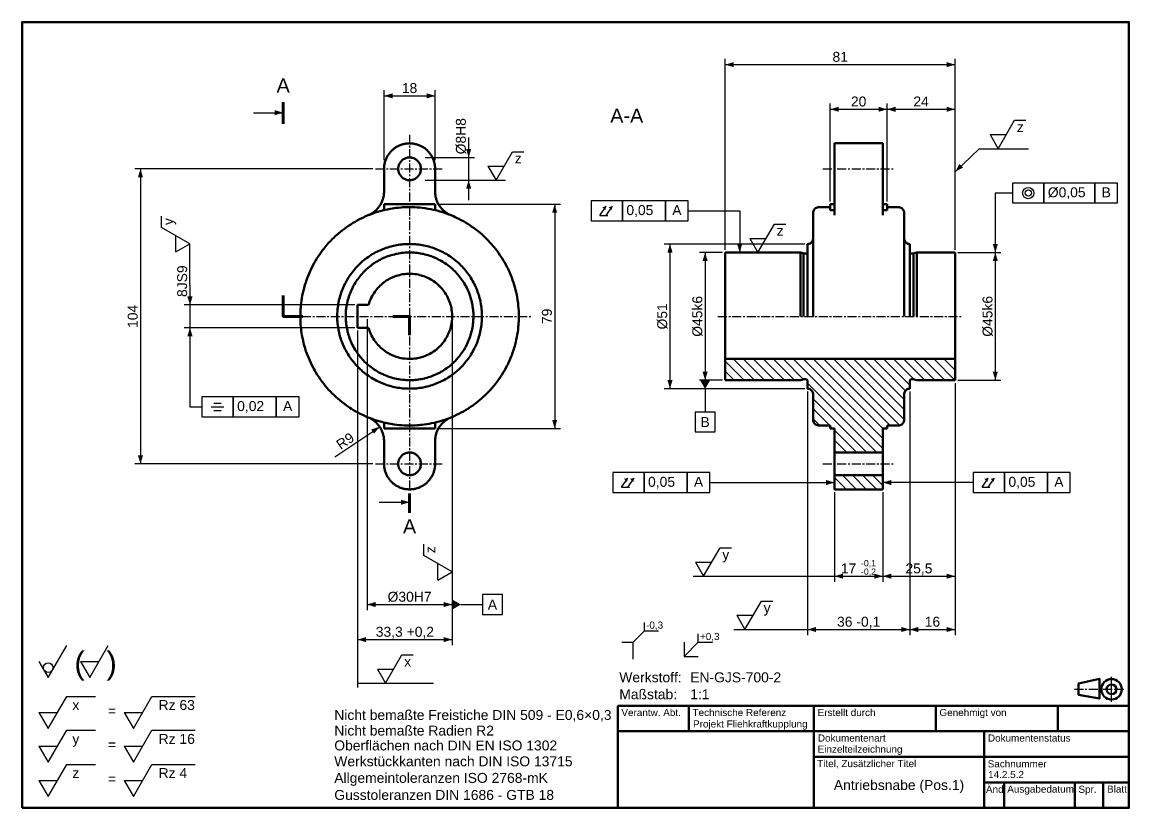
# Model space of a CAD drawing. Header units: millimetres. Extents: x 20 to 410, y 10 to 287.
import ezdxf
from ezdxf.enums import TextEntityAlignment as Align

# ---------------------------------------------------------------- set-up
doc = ezdxf.new("R2010")
doc.units = ezdxf.units.MM
doc.linetypes.add('CENTER', pattern=[5.08, 3.175, -0.635, 0.635, -0.635])
for name, color, linetype, lineweight in [('DUENN', 7, 'CONTINUOUS', 25), ('KANTEN', 7, 'CONTINUOUS', 50), ('MITTELLINIEN', 7, 'CENTER', 25), ('TEXT', 7, 'CONTINUOUS', 25)]:
    doc.layers.add(name, color=color, linetype=linetype, lineweight=lineweight)
doc.styles.get("Standard").update_dxf_attribs({"font": 'arial.ttf'})

msp = doc.modelspace()

# ---------------------------------------------------------------- linework, layer by layer
at = {"layer": 'DUENN', "lineweight": 25}
for p, q in [((267.78, 206.78), (267.78, 274.01)), ((348.78, 206.78), (348.78, 274.01)), ((267.78, 272.01), (348.78, 272.01)), ((147.53, 238.28), (147.53, 263.01)), ((165.53, 238.28), (165.53, 263.01)), ((147.53, 261.01), (165.53, 261.01)), ((304.78, 223.78), (304.78, 258.27)), ((324.78, 223.78), (324.78, 258.27)), ((324.78, 223.78), (324.78, 258.27)), ((348.78, 206.78), (348.78, 258.27)), ((101.49, 255.08), (111.99, 255.08)), ((304.78, 256.27), (324.78, 256.27)), ((324.78, 256.27), (348.78, 256.27)), ((369.73, 252.38), (373.73, 252.38)), ((177.35, 246.28), (177.35, 224.28)), ((361.07, 247.38), (366.85, 247.38)), ((162.03, 239.28), (179.35, 239.28)), ((192.78, 241.28), (196.78, 241.28)), ((143.53, 235.28), (59.7, 235.28)), ((61.7, 235.28), (61.7, 131.28)), ((184.12, 236.28), (189.89, 236.28)), ((162.03, 231.28), (179.35, 231.28)), ((179.35, 231.28), (190.39, 231.28)), ((167.03, 222.78), (209.66, 222.78)), ((207.66, 222.78), (207.66, 143.78)), ((69.14, 214.65), (69.14, 218.65)), ((223.63, 218.88), (225.83, 222.08)), ((223.63, 218.88), (226.43, 218.88)), ((225.83, 218.88), (228.03, 222.08)), ((285.07, 215.78), (289.07, 215.78)), ((74.14, 205.99), (74.14, 211.77)), ((276.41, 210.78), (282.18, 210.78)), ((79.14, 194.28), (79.14, 208.88)), ((295.78, 208.78), (246.3, 208.78)), ((248.3, 208.78), (248.3, 157.78)), ((266.78, 205.78), (258.67, 205.78)), ((260.67, 205.78), (260.67, 160.78)), ((349.78, 205.78), (364.94, 205.78)), ((362.94, 205.78), (362.94, 160.78)), ((79.14, 194.28), (79.14, 172.28)), ((137.23, 187.28), (77.14, 187.28)), ((141.53, 182.28), (141.53, 79.68)), ((171.53, 182.28), (171.53, 79.68)), ((171.53, 182.28), (171.53, 67.32)), ((137.23, 179.28), (77.14, 179.28)), ((138.23, 178.28), (138.23, 67.32)), ((278.02, 160.78), (270.52, 168.28)), ((281.55, 160.78), (274.05, 168.28)), ((285.09, 160.78), (277.59, 168.28)), ((288.62, 160.78), (281.12, 168.28)), ((292.16, 160.78), (284.66, 168.28)), ((295.4, 161.07), (288.19, 168.28)), ((323.28, 136.73), (291.73, 168.28)), ((323.28, 140.27), (295.27, 168.28)), ((323.31, 143.77), (298.8, 168.28)), ((325.84, 144.78), (302.34, 168.28)), ((329.3, 144.85), (305.87, 168.28)), ((330.78, 146.91), (309.41, 168.28)), ((330.78, 150.44), (312.94, 168.28)), ((330.78, 153.98), (316.48, 168.28)), ((331.24, 157.05), (320.01, 168.28)), ((332.78, 159.05), (323.55, 168.28)), ((334.33, 161.03), (327.08, 168.28)), ((338.12, 160.78), (330.62, 168.28)), ((341.66, 160.78), (334.16, 168.28)), ((345.19, 160.78), (337.69, 168.28)), ((348.72, 160.78), (341.23, 168.28)), ((348.78, 164.26), (344.76, 168.28)), ((348.78, 167.8), (348.3, 168.28)), ((274.48, 160.78), (267.78, 167.48)), ((270.95, 160.78), (267.78, 163.95)), ((266.78, 160.78), (258.67, 160.78)), ((349.78, 160.78), (364.94, 160.78)), ((295.78, 157.78), (246.3, 157.78)), ((260.67, 157.68), (260.67, 149.53)), ((321.19, 135.28), (296.78, 159.69)), ((296.78, 156.78), (296.78, 70.88)), ((332.78, 156.78), (332.78, 70.88)), ((332.78, 156.78), (332.78, 70.88)), ((348.78, 159.78), (348.78, 89.67)), ((348.78, 159.78), (348.78, 70.88)), ((87.57, 152.69), (90.17, 152.69)), ((317.66, 135.28), (298.78, 154.16)), ((86.67, 151.39), (91.07, 151.39)), ((87.57, 150.09), (90.17, 150.09)), ((304.62, 144.78), (298.78, 150.62)), ((130.23, 133.74), (146, 144.34)), ((301.09, 144.78), (298.78, 147.09)), ((305.62, 143.78), (304.78, 144.62)), ((167.03, 143.78), (209.66, 143.78)), ((314.12, 135.28), (306.28, 143.12)), ((310.59, 135.28), (306.28, 139.59)), ((307.05, 135.28), (306.28, 136.05)), ((143.53, 131.28), (59.7, 131.28)), ((231.26, 123.09), (233.46, 126.29)), ((233.46, 123.09), (235.66, 126.29)), ((310.52, 122.28), (306.28, 126.52)), ((314.06, 122.28), (309.06, 127.28)), ((317.59, 122.28), (312.59, 127.28)), ((321.13, 122.28), (316.13, 127.28)), ((323.28, 123.66), (319.66, 127.28)), ((323.28, 127.2), (323.2, 127.28)), ((358.25, 123.09), (360.45, 126.29)), ((360.45, 123.09), (362.65, 126.29)), ((231.26, 123.09), (234.06, 123.09)), ((262.36, 124.69), (306.28, 124.69)), ((306.98, 122.28), (306.28, 122.98)), ((306.28, 121.28), (306.28, 89.67)), ((355.15, 124.69), (323.28, 124.69)), ((323.28, 121.28), (323.28, 89.67)), ((323.28, 121.28), (323.28, 89.67)), ((358.25, 123.09), (361.05, 123.09)), ((145.86, 117.75), (156.53, 117.75)), ((161.53, 98.97), (161.53, 102.97)), ((265.93, 101.67), (269.93, 101.67)), ((166.53, 90.31), (166.53, 96.08)), ((257.27, 96.67), (263.04, 96.67)), ((256.43, 91.67), (306.28, 91.67)), ((306.28, 91.67), (323.28, 91.67)), ((323.28, 91.67), (348.78, 91.67)), ((280.49, 82.88), (284.49, 82.88)), ((141.53, 81.68), (171.53, 81.68)), ((174.63, 81.68), (182.23, 81.68)), ((239.27, 72.38), (239.27, 75.38)), ((271.83, 77.88), (277.61, 77.88)), ((235.27, 68.38), (239.27, 72.38)), ((239.27, 72.38), (244.27, 72.38)), ((258.27, 68.38), (258.27, 71.38)), ((270.83, 72.88), (296.78, 72.88)), ((296.78, 72.88), (332.78, 72.88)), ((332.78, 72.88), (348.78, 72.88)), ((138.23, 69.32), (171.53, 69.32)), ((138.23, 67.32), (138.23, 52.41)), ((231.27, 68.38), (235.27, 68.38)), ((235.27, 62.38), (235.27, 68.38)), ((253.27, 68.38), (253.27, 63.38)), ((253.27, 63.38), (258.27, 68.38)), ((258.27, 68.38), (263.27, 68.38)), ((153.83, 63.91), (157.83, 63.91)), ((253.27, 63.38), (258.27, 63.38)), ((40.54, 61.6), (47.06, 61.6)), ((145.17, 58.91), (150.95, 58.91)), ((403.9, 47.4), (403.9, 56.2)), ((138.23, 53.91), (164.99, 53.91)), ((35.72, 49.3), (45.9, 49.3)), ((65.72, 49.3), (81, 49.3)), ((25.94, 43.65), (32.46, 43.65)), ((55.94, 43.65), (62.46, 43.65)), ((35.72, 37.36), (45.9, 37.36)), ((65.72, 37.36), (81, 37.36)), ((25.94, 31.71), (32.46, 31.71)), ((55.94, 31.71), (62.46, 31.71)), ((35.72, 25.34), (45.9, 25.34)), ((65.72, 25.34), (81, 25.34)), ((25.94, 19.69), (32.46, 19.69)), ((55.94, 19.69), (62.46, 19.69))]:
    msp.add_line(p, q, dxfattribs=at)
for points in [[(361.07, 247.38), (363.96, 242.38), (369.73, 252.38)], [(348.78, 234.25), (357.19, 242.38), (374.63, 242.38)], [(184.12, 236.28), (187.01, 231.28), (192.78, 241.28)], [(369.04, 226.75), (362.94, 226.75), (362.94, 205.78)], [(254.73, 220.48), (272.86, 220.48), (272.86, 205.78)], [(74.14, 205.99), (79.14, 208.88), (69.14, 214.65)], [(276.41, 210.78), (279.29, 205.78), (285.07, 215.78)], [(79.14, 172.28), (79.14, 151.39), (83.37, 151.39)], [(257.27, 96.67), (260.16, 91.67), (265.93, 101.67)], [(166.53, 90.31), (171.53, 93.2), (161.53, 98.97)], [(271.83, 77.88), (274.72, 72.88), (280.49, 82.88)], [(25.94, 61.6), (29.2, 55.95), (35.72, 67.25)], [(40.54, 61.6), (43.8, 55.95), (50.32, 67.25)], [(145.17, 58.91), (148.06, 53.91), (153.83, 63.91)], [(25.94, 43.65), (29.2, 38), (35.72, 49.3)], [(55.94, 43.65), (59.2, 38), (65.72, 49.3)], [(25.94, 31.71), (29.2, 26.06), (35.72, 37.36)], [(55.94, 31.71), (59.2, 26.06), (65.72, 37.36)], [(25.94, 19.69), (29.2, 14.04), (35.72, 25.34)], [(55.94, 19.69), (59.2, 14.04), (65.72, 25.34)]]:
    msp.add_lwpolyline(points, dxfattribs=at)
for points in [[(369.04, 223.25), (380.04, 223.25), (380.04, 230.25), (369.04, 230.25)], [(380.04, 223.25), (398.04, 223.25), (398.04, 230.25), (380.04, 230.25)], [(398.04, 223.25), (406.04, 223.25), (406.04, 230.25), (398.04, 230.25)], [(220.53, 216.98), (231.53, 216.98), (231.53, 223.98), (220.53, 223.98)], [(231.53, 216.98), (246.73, 216.98), (246.73, 223.98), (231.53, 223.98)], [(246.73, 216.98), (254.73, 216.98), (254.73, 223.98), (246.73, 223.98)], [(83.37, 147.89), (94.37, 147.89), (94.37, 154.89), (83.37, 154.89)], [(94.37, 147.89), (109.57, 147.89), (109.57, 154.89), (94.37, 154.89)], [(109.57, 147.89), (117.57, 147.89), (117.57, 154.89), (109.57, 154.89)], [(257.17, 142.53), (264.17, 142.53), (264.17, 149.53), (257.17, 149.53)], [(228.16, 121.19), (239.16, 121.19), (239.16, 128.19), (228.16, 128.19)], [(239.16, 121.19), (254.36, 121.19), (254.36, 128.19), (239.16, 128.19)], [(254.36, 121.19), (262.36, 121.19), (262.36, 128.19), (254.36, 128.19)], [(355.15, 121.19), (366.15, 121.19), (366.15, 128.19), (355.15, 128.19)], [(366.15, 121.19), (381.35, 121.19), (381.35, 128.19), (366.15, 128.19)], [(381.35, 121.19), (389.35, 121.19), (389.35, 128.19), (381.35, 128.19)], [(182.23, 78.18), (189.23, 78.18), (189.23, 85.18), (182.23, 85.18)]]:
    msp.add_lwpolyline(points, close=True, dxfattribs=at)
for centre, radius in [((374.54, 226.75), 2), ((374.54, 226.75), 1.1), ((29.2, 59.45), 1.69)]:
    msp.add_circle(centre, radius, dxfattribs=at)
at = {"layer": 'DUENN', "lineweight": 50}
for radius in [3.6, 1.75]:
    msp.add_circle((403.9, 51.8), radius, dxfattribs=at)
at = {"layer": 'DUENN'}
for points in [[(267.78, 272.01), (270.78, 271.11), (270.78, 272.91)], [(348.78, 272.01), (345.78, 272.91), (345.78, 271.11)], [(147.53, 261.01), (150.53, 260.11), (150.53, 261.91)], [(165.53, 261.01), (162.53, 261.91), (162.53, 260.11)], [(111.99, 255.08), (108.99, 255.98), (108.99, 254.18)], [(304.78, 256.27), (307.78, 255.37), (307.78, 257.17)], [(324.78, 256.27), (321.78, 257.17), (321.78, 255.37)], [(324.78, 256.27), (327.78, 255.37), (327.78, 257.17)], [(348.78, 256.27), (345.78, 257.17), (345.78, 255.37)], [(177.35, 239.28), (178.25, 242.28), (176.45, 242.28)], [(61.7, 235.28), (60.8, 232.28), (62.6, 232.28)], [(348.78, 234.25), (351.56, 235.69), (350.31, 236.98)], [(177.35, 231.28), (176.45, 228.28), (178.25, 228.28)], [(207.66, 222.78), (206.76, 219.78), (208.56, 219.78)], [(225.83, 222.08), (224.43, 221.78), (225.53, 220.68)], [(228.03, 222.08), (226.63, 221.78), (227.73, 220.68)], [(248.3, 208.78), (247.4, 205.78), (249.2, 205.78)], [(272.86, 205.78), (273.76, 208.78), (271.96, 208.78)], [(362.94, 205.78), (363.84, 208.78), (362.04, 208.78)], [(260.67, 205.78), (259.77, 202.78), (261.57, 202.78)], [(362.94, 205.78), (362.04, 202.78), (363.84, 202.78)], [(79.14, 187.28), (80.04, 190.28), (78.24, 190.28)], [(79.14, 179.28), (78.24, 176.28), (80.04, 176.28)], [(248.3, 157.78), (249.2, 160.78), (247.4, 160.78)], [(262.47, 160.78), (258.87, 160.78), (260.67, 157.68)], [(260.67, 160.78), (261.57, 163.78), (259.77, 163.78)], [(362.94, 160.78), (363.84, 163.78), (362.04, 163.78)], [(146, 144.34), (143.01, 143.41), (144.01, 141.92)], [(207.66, 143.78), (208.56, 146.78), (206.76, 146.78)], [(61.7, 131.28), (62.6, 134.28), (60.8, 134.28)], [(233.46, 126.29), (232.06, 125.99), (233.16, 124.89)], [(235.66, 126.29), (234.26, 125.99), (235.36, 124.89)], [(306.28, 124.69), (303.28, 125.59), (303.28, 123.79)], [(323.28, 124.69), (326.28, 123.79), (326.28, 125.59)], [(360.45, 126.29), (359.05, 125.99), (360.15, 124.89)], [(362.65, 126.29), (361.25, 125.99), (362.35, 124.89)], [(156.53, 117.75), (153.53, 118.65), (153.53, 116.85)], [(306.28, 91.67), (309.28, 90.77), (309.28, 92.57)], [(323.28, 91.67), (320.28, 92.57), (320.28, 90.77)], [(323.28, 91.67), (326.28, 90.77), (326.28, 92.57)], [(348.78, 91.67), (345.78, 92.57), (345.78, 90.77)], [(141.53, 81.68), (144.53, 80.78), (144.53, 82.58)], [(171.53, 81.68), (168.53, 82.58), (168.53, 80.78)], [(171.53, 83.48), (171.53, 79.88), (174.63, 81.68)], [(138.23, 69.32), (141.23, 68.42), (141.23, 70.22)], [(171.53, 69.32), (168.53, 70.22), (168.53, 68.42)], [(296.78, 72.88), (299.78, 71.98), (299.78, 73.78)], [(332.78, 72.88), (329.78, 73.78), (329.78, 71.98)], [(332.78, 72.88), (335.78, 71.98), (335.78, 73.78)], [(348.78, 72.88), (345.78, 73.78), (345.78, 71.98)]]:
    msp.add_solid(points, dxfattribs=at)
at = {"layer": 'KANTEN', "lineweight": 100}
for p, q in [((111.99, 258.81), (111.99, 251.19)), ((156.53, 120.8), (156.53, 114.03))]:
    msp.add_line(p, q, dxfattribs=at)
at = {"layer": 'KANTEN', "lineweight": 50}
for p, q in [((306.28, 235.28), (306.28, 244.28)), ((323.28, 244.28), (323.28, 235.28)), ((306.28, 218.91), (306.28, 227.24)), ((323.28, 218.91), (323.28, 227.24)), ((298.78, 183.28), (298.78, 219.78)), ((330.78, 183.28), (330.78, 219.78)), ((296.78, 208.78), (296.78, 206.08)), ((296.78, 183.28), (296.78, 208.78)), ((332.78, 183.28), (332.78, 208.78)), ((267.78, 183.28), (267.78, 205.78)), ((294.28, 183.28), (294.28, 205.78)), ((295.4, 183.28), (295.4, 205.48)), ((296.78, 183.28), (296.78, 206.08)), ((334.16, 183.28), (334.16, 205.48)), ((335.28, 183.28), (335.28, 205.78)), ((348.78, 183.28), (348.78, 205.78)), ((267.78, 183.28), (267.78, 168.28)), ((348.78, 183.28), (348.78, 168.28)), ((296.78, 160.48), (296.78, 157.78)), ((298.78, 155.78), (298.78, 146.78)), ((306.28, 135.28), (306.28, 131.28)), ((323.28, 135.28), (323.28, 131.28)), ((306.28, 131.28), (306.28, 127.28)), ((323.28, 131.28), (323.28, 127.28)), ((229.97, 45.95), (410, 45.95)), ((229.97, 10), (229.97, 45.95)), ((254.99, 37), (254.99, 45.95)), ((299, 10), (299, 45.95)), ((342, 37), (342, 45.95)), ((385, 37), (385, 45.95)), ((229.97, 37), (410, 37)), ((359, 10), (359, 37)), ((299, 27.96), (410, 27.96)), ((359, 19), (410, 19)), ((366, 10), (366, 19)), ((391, 10), (391, 19)), ((401, 10), (401, 19))]:
    msp.add_line(p, q, dxfattribs=at)
for points in [[(20, 10), (410, 10), (410, 287), (20, 287)], [(160.53, 235.28), (160.52, 234.98), (160.48, 234.68), (160.43, 234.38), (160.35, 234.09), (160.25, 233.8), (160.12, 233.53), (159.98, 233.26), (159.82, 233), (159.64, 232.76), (159.44, 232.53), (159.22, 232.32), (158.99, 232.13), (158.74, 231.95), (158.49, 231.79), (158.22, 231.65), (157.94, 231.54), (157.65, 231.44), (157.36, 231.37), (157.06, 231.32), (156.76, 231.29), (156.45, 231.28), (156.15, 231.3), (155.85, 231.34), (155.56, 231.4), (155.27, 231.49), (154.98, 231.59), (154.71, 231.72), (154.44, 231.87), (154.19, 232.04), (153.95, 232.22), (153.73, 232.42), (153.52, 232.64), (153.33, 232.88), (153.16, 233.13), (153, 233.39), (152.87, 233.66), (152.76, 233.94), (152.67, 234.23), (152.6, 234.53), (152.56, 234.83), (152.53, 235.13), (152.53, 235.43), (152.56, 235.73), (152.6, 236.03), (152.67, 236.33), (152.76, 236.62), (152.87, 236.9), (153, 237.17), (153.16, 237.43), (153.33, 237.68), (153.52, 237.92), (153.73, 238.14), (153.95, 238.34), (154.19, 238.52), (154.44, 238.69), (154.71, 238.84), (154.98, 238.97), (155.27, 239.07), (155.56, 239.16), (155.85, 239.22), (156.15, 239.26), (156.45, 239.28), (156.76, 239.27), (157.06, 239.24), (157.36, 239.19), (157.65, 239.12), (157.94, 239.02), (158.22, 238.91), (158.49, 238.77), (158.74, 238.61), (158.99, 238.43), (159.22, 238.24), (159.44, 238.03), (159.64, 237.8), (159.82, 237.56), (159.98, 237.3), (160.12, 237.03), (160.25, 236.76), (160.35, 236.47), (160.43, 236.18), (160.48, 235.88), (160.52, 235.58)], [(156.53, 221.78), (157.43, 221.77), (158.33, 221.74), (159.23, 221.69), (160.13, 221.61), (161.02, 221.52), (161.91, 221.4), (162.51, 221.31), (163.1, 221.22), (163.99, 221.05), (164.87, 220.87), (165.74, 220.66), (166.62, 220.44), (167.19, 220.27), (167.77, 220.1), (168.63, 219.83), (169.48, 219.54), (170.32, 219.22), (171.16, 218.89), (171.99, 218.54), (172.54, 218.3), (173.08, 218.04), (173.89, 217.64), (174.69, 217.23), (175.48, 216.8), (176.25, 216.34), (177.02, 215.87), (177.78, 215.39), (178.52, 214.88), (179.26, 214.36), (179.98, 213.82), (180.68, 213.26), (181.38, 212.69), (182.06, 212.1), (182.73, 211.49), (183.16, 211.08), (183.59, 210.66), (184.23, 210.02), (184.84, 209.37), (185.45, 208.7), (186.03, 208.01), (186.42, 207.55), (186.79, 207.08), (187.34, 206.37), (187.87, 205.64), (188.38, 204.9), (188.72, 204.4), (189.04, 203.9), (189.52, 203.13), (189.97, 202.36), (190.41, 201.57), (190.83, 200.77), (191.23, 199.97), (191.61, 199.15), (191.85, 198.6), (192.08, 198.05), (192.31, 197.49), (192.53, 196.93), (192.84, 196.09), (193.13, 195.23), (193.4, 194.38), (193.65, 193.51), (193.88, 192.64), (194.08, 191.76), (194.27, 190.88), (194.44, 190), (194.59, 189.11), (194.67, 188.52), (194.75, 187.92), (194.85, 187.03), (194.92, 186.13), (194.98, 185.23), (195.02, 184.33), (195.03, 183.43), (195.02, 182.53), (194.99, 181.63), (194.95, 180.73), (194.9, 180.13), (194.85, 179.53), (194.75, 178.64), (194.63, 177.75), (194.49, 176.86), (194.33, 175.97), (194.15, 175.09), (193.95, 174.21), (193.72, 173.34), (193.57, 172.76), (193.4, 172.18), (193.13, 171.33), (192.84, 170.47), (192.53, 169.63), (192.31, 169.07), (192.08, 168.51), (191.73, 167.68), (191.36, 166.87), (191.1, 166.32), (190.83, 165.79), (190.41, 164.99), (189.97, 164.2), (189.52, 163.43), (189.04, 162.66), (188.55, 161.91), (188.04, 161.16), (187.52, 160.43), (187.16, 159.95), (186.79, 159.48), (186.23, 158.78), (185.64, 158.09), (185.05, 157.41), (184.43, 156.75), (183.81, 156.11), (183.16, 155.48), (182.51, 154.86), (181.83, 154.26), (181.15, 153.68), (180.45, 153.11), (179.74, 152.56), (179.26, 152.2), (178.77, 151.85), (178.03, 151.34), (177.53, 151.01), (177.02, 150.69), (176.25, 150.22), (175.48, 149.76), (174.69, 149.33), (173.89, 148.92), (173.08, 148.52), (172.26, 148.14), (171.44, 147.78), (170.6, 147.44), (169.76, 147.12), (168.91, 146.83), (168.34, 146.64), (167.77, 146.46), (166.9, 146.2), (166.03, 145.97), (165.16, 145.76), (164.28, 145.57), (163.4, 145.4), (162.51, 145.25), (161.62, 145.12), (161.02, 145.04), (160.42, 144.98), (159.83, 144.92), (159.23, 144.87), (158.33, 144.82), (157.43, 144.79), (156.53, 144.78), (155.63, 144.79), (154.73, 144.82), (153.83, 144.87), (152.93, 144.95), (152.04, 145.04), (151.15, 145.16), (150.55, 145.25), (149.96, 145.34), (149.07, 145.51), (148.19, 145.69), (147.32, 145.9), (146.73, 146.05), (146.16, 146.2), (145.29, 146.46), (144.43, 146.73), (143.58, 147.02), (142.74, 147.34), (141.9, 147.67), (141.07, 148.02), (140.25, 148.39), (139.71, 148.65), (139.17, 148.92), (138.37, 149.33), (137.58, 149.76), (136.81, 150.22), (136.04, 150.69), (135.53, 151.01), (135.03, 151.34), (134.29, 151.85), (133.56, 152.38), (133.08, 152.74), (132.61, 153.11), (131.91, 153.68), (131.23, 154.26), (130.55, 154.86), (129.9, 155.48), (129.25, 156.11), (128.63, 156.75), (128.01, 157.41), (127.42, 158.09), (126.83, 158.78), (126.27, 159.48), (125.72, 160.19), (125.37, 160.67), (125.02, 161.16), (124.51, 161.91), (124.02, 162.66), (123.54, 163.43), (123.09, 164.2), (122.8, 164.73), (122.51, 165.26), (122.1, 166.06), (121.7, 166.87), (121.33, 167.68), (120.98, 168.51), (120.64, 169.35), (120.32, 170.19), (120.03, 171.04), (119.75, 171.9), (119.58, 172.47), (119.41, 173.05), (119.18, 173.92), (118.98, 174.8), (118.79, 175.68), (118.62, 176.56), (118.47, 177.45), (118.35, 178.34), (118.28, 178.94), (118.21, 179.53), (118.14, 180.43), (118.08, 181.33), (118.04, 182.23), (118.03, 183.13), (118.04, 184.03), (118.07, 184.93), (118.11, 185.83), (118.16, 186.43), (118.21, 187.03), (118.31, 187.92), (118.43, 188.81), (118.57, 189.7), (118.73, 190.59), (118.91, 191.47), (119.11, 192.35), (119.34, 193.22), (119.49, 193.8), (119.66, 194.38), (119.93, 195.23), (120.22, 196.09), (120.53, 196.93), (120.86, 197.77), (121.21, 198.6), (121.45, 199.15), (121.7, 199.69), (122.1, 200.5), (122.51, 201.3), (122.94, 202.1), (123.39, 202.88), (123.86, 203.65), (124.34, 204.4), (124.85, 205.15), (125.37, 205.89), (125.9, 206.61), (126.27, 207.08), (126.64, 207.55), (127.03, 208.01), (127.42, 208.47), (128.01, 209.15), (128.63, 209.81), (129.25, 210.45), (129.9, 211.08), (130.33, 211.49), (130.78, 211.9), (131.45, 212.49), (132.14, 213.07), (132.85, 213.63), (133.56, 214.18), (134.29, 214.71), (135.03, 215.22), (135.78, 215.71), (136.55, 216.19), (137.32, 216.65), (138.11, 217.09), (138.9, 217.51), (139.71, 217.91), (140.25, 218.17), (140.8, 218.42), (141.62, 218.78), (142.46, 219.12), (143.3, 219.44), (143.86, 219.64), (144.43, 219.83), (145.29, 220.1), (146.16, 220.36), (147.03, 220.59), (147.9, 220.8), (148.78, 220.99), (149.66, 221.16), (150.55, 221.31), (151.15, 221.4), (151.74, 221.48), (152.64, 221.58), (153.53, 221.66), (154.13, 221.71), (154.73, 221.74), (155.63, 221.77)], [(156.53, 208.78), (157.13, 208.77), (158.03, 208.74), (158.63, 208.69), (159.23, 208.64), (159.82, 208.57), (160.42, 208.48), (161.01, 208.38), (161.6, 208.27), (162.18, 208.15), (162.77, 208.01), (163.35, 207.85), (163.92, 207.68), (164.5, 207.5), (165.06, 207.31), (165.63, 207.1), (166.18, 206.88), (166.74, 206.65), (167.28, 206.4), (167.83, 206.14), (168.36, 205.87), (168.89, 205.59), (169.67, 205.14), (170.18, 204.82), (170.68, 204.49), (171.18, 204.15), (171.66, 203.8), (172.14, 203.44), (172.84, 202.88), (173.3, 202.49), (173.75, 202.09), (174.19, 201.68), (174.61, 201.26), (175.03, 200.83), (175.44, 200.39), (175.84, 199.94), (176.22, 199.48), (176.6, 199.01), (176.96, 198.53), (177.49, 197.8), (177.83, 197.31), (178.15, 196.8), (178.46, 196.29), (178.76, 195.77), (179.05, 195.24), (179.33, 194.71), (179.59, 194.17), (179.84, 193.62), (180.07, 193.07), (180.3, 192.52), (180.51, 191.95), (180.71, 191.39), (180.89, 190.82), (181.06, 190.24), (181.22, 189.66), (181.36, 189.08), (181.49, 188.49), (181.66, 187.61), (181.75, 187.02), (181.84, 186.42), (181.9, 185.83), (181.96, 185.23), (181.99, 184.63), (182.02, 184.03), (182.03, 183.43), (182.03, 182.83), (182.01, 182.23), (181.98, 181.63), (181.9, 180.73), (181.84, 180.14), (181.75, 179.54), (181.66, 178.95), (181.55, 178.36), (181.43, 177.77), (181.29, 177.19), (181.14, 176.61), (180.98, 176.03), (180.8, 175.46), (180.61, 174.89), (180.41, 174.32), (180.19, 173.76), (179.96, 173.21), (179.71, 172.66), (179.46, 172.12), (179.05, 171.32), (178.76, 170.79), (178.46, 170.27), (178.15, 169.76), (177.83, 169.25), (177.49, 168.76), (177.14, 168.27), (176.78, 167.79), (176.41, 167.31), (176.03, 166.85), (175.64, 166.4), (175.24, 165.95), (174.61, 165.3), (174.19, 164.88), (173.75, 164.47), (173.3, 164.07), (172.61, 163.49), (172.14, 163.12), (171.66, 162.76), (171.18, 162.41), (170.68, 162.07), (170.18, 161.74), (169.67, 161.42), (169.15, 161.12), (168.62, 160.83), (167.83, 160.42), (167.28, 160.16), (166.74, 159.91), (166.18, 159.68), (165.63, 159.46), (165.06, 159.25), (164.5, 159.06), (163.92, 158.88), (163.35, 158.71), (162.77, 158.55), (162.18, 158.41), (161.3, 158.23), (160.71, 158.13), (160.12, 158.03), (159.52, 157.96), (158.93, 157.89), (158.33, 157.84), (157.73, 157.81), (157.13, 157.79), (156.53, 157.78), (155.93, 157.79), (155.33, 157.81), (154.73, 157.84), (154.13, 157.89), (153.54, 157.96), (152.94, 158.03), (152.35, 158.13), (151.76, 158.23), (151.17, 158.35), (150.58, 158.48), (150, 158.63), (149.14, 158.88), (148.56, 159.06), (148, 159.25), (147.43, 159.46), (146.88, 159.68), (146.32, 159.91), (145.78, 160.16), (145.23, 160.42), (144.7, 160.69), (144.17, 160.97), (143.65, 161.27), (143.14, 161.58), (142.38, 162.07), (141.88, 162.41), (141.4, 162.76), (140.92, 163.12), (140.45, 163.49), (139.99, 163.88), (139.53, 164.27), (139.09, 164.67), (138.66, 165.09), (138.24, 165.52), (137.62, 166.17), (137.22, 166.62), (136.84, 167.08), (136.46, 167.55), (136.1, 168.03), (135.74, 168.51), (135.4, 169), (135.07, 169.51), (134.75, 170.01), (134.3, 170.79), (134.01, 171.32), (133.73, 171.85), (133.47, 172.39), (133.22, 172.94), (132.99, 173.49), (132.76, 174.04), (132.55, 174.61), (132.35, 175.17), (132.17, 175.74), (132, 176.32), (131.84, 176.9), (131.7, 177.48), (131.57, 178.07), (131.45, 178.66), (131.31, 179.54), (131.22, 180.14), (131.16, 180.73), (131.1, 181.33), (131.07, 181.93), (131.04, 182.53), (131.03, 183.13), (131.03, 183.73), (131.05, 184.33), (131.08, 184.93), (131.16, 185.83), (131.22, 186.42), (131.31, 187.02), (131.4, 187.61), (131.51, 188.2), (131.63, 188.79), (131.77, 189.37), (131.92, 189.95), (132.08, 190.53), (132.26, 191.1), (132.45, 191.67), (132.65, 192.24), (132.87, 192.8), (133.1, 193.35), (133.47, 194.17), (133.73, 194.71), (134.01, 195.24), (134.3, 195.77), (134.6, 196.29), (134.91, 196.8), (135.23, 197.31), (135.57, 197.8), (135.92, 198.29), (136.28, 198.77), (136.84, 199.48), (137.22, 199.94), (137.62, 200.39), (138.03, 200.83), (138.45, 201.26), (138.87, 201.68), (139.31, 202.09), (139.99, 202.68), (140.45, 203.07), (140.92, 203.44), (141.4, 203.8), (141.88, 204.15), (142.38, 204.49), (142.88, 204.82), (143.39, 205.14), (143.91, 205.44), (144.44, 205.73), (144.97, 206.01), (145.5, 206.27), (146.05, 206.53), (146.6, 206.77), (147.15, 206.99), (147.71, 207.21), (148.28, 207.41), (148.85, 207.6), (149.42, 207.77), (150, 207.93), (150.88, 208.15), (151.46, 208.27), (152.05, 208.38), (152.64, 208.48), (153.24, 208.57), (153.83, 208.64), (154.43, 208.69), (155.03, 208.74), (155.93, 208.77)], [(156.53, 205.78), (157.13, 205.77), (157.43, 205.76), (158.03, 205.73), (158.63, 205.68), (159.22, 205.62), (159.82, 205.54), (160.41, 205.44), (161, 205.33), (161.3, 205.27), (161.88, 205.13), (162.46, 204.98), (163.04, 204.82), (163.61, 204.64), (164.18, 204.44), (164.74, 204.23), (165.02, 204.12), (165.57, 203.88), (166.12, 203.63), (166.66, 203.37), (167.19, 203.09), (167.71, 202.8), (168.23, 202.5), (168.74, 202.18), (168.99, 202.01), (169.49, 201.67), (169.97, 201.32), (170.45, 200.96), (170.92, 200.58), (171.37, 200.19), (171.6, 199.99), (172.04, 199.58), (172.47, 199.16), (172.68, 198.95), (173.09, 198.51), (173.49, 198.07), (173.88, 197.61), (174.25, 197.14), (174.62, 196.66), (174.97, 196.18), (175.31, 195.68), (175.63, 195.17), (175.79, 194.92), (176.09, 194.4), (176.38, 193.87), (176.66, 193.34), (176.92, 192.8), (177.16, 192.25), (177.28, 191.98), (177.51, 191.42), (177.72, 190.86), (177.91, 190.29), (178, 190), (178.17, 189.43), (178.33, 188.85), (178.47, 188.27), (178.6, 187.68), (178.65, 187.38), (178.75, 186.79), (178.84, 186.2), (178.91, 185.6), (178.96, 185), (179, 184.41), (179.02, 183.81), (179.03, 183.2), (179.02, 182.6), (178.99, 182.01), (178.97, 181.71), (178.92, 181.11), (178.86, 180.51), (178.78, 179.92), (178.68, 179.32), (178.57, 178.73), (178.44, 178.15), (178.29, 177.57), (178.13, 176.99), (178.05, 176.7), (177.86, 176.13), (177.66, 175.56), (177.45, 175), (177.34, 174.72), (177.1, 174.17), (176.85, 173.62), (176.59, 173.09), (176.31, 172.55), (176.02, 172.03), (175.71, 171.51), (175.55, 171.26), (175.22, 170.76), (174.88, 170.26), (174.53, 169.78), (174.35, 169.54), (173.97, 169.07), (173.59, 168.61), (173.39, 168.38), (172.99, 167.94), (172.57, 167.5), (172.15, 167.08), (171.71, 166.67), (171.26, 166.27), (170.8, 165.88), (170.33, 165.51), (170.09, 165.33), (169.61, 164.97), (169.12, 164.63), (168.61, 164.3), (168.1, 163.98), (167.58, 163.68), (167.32, 163.54), (166.79, 163.26), (166.52, 163.12), (165.98, 162.86), (165.43, 162.62), (164.88, 162.39), (164.32, 162.17), (163.75, 161.97), (163.18, 161.79), (162.61, 161.62), (162.03, 161.46), (161.74, 161.39), (161.15, 161.26), (160.56, 161.14), (160.26, 161.09), (159.67, 161), (159.08, 160.92), (158.48, 160.86), (157.88, 160.82), (157.28, 160.79), (156.68, 160.78), (156.08, 160.78), (155.48, 160.8), (154.88, 160.84), (154.58, 160.86), (153.98, 160.92), (153.39, 161), (152.8, 161.09), (152.5, 161.14), (151.91, 161.26), (151.32, 161.39), (150.74, 161.54), (150.16, 161.7), (149.59, 161.88), (149.02, 162.07), (148.46, 162.28), (148.18, 162.39), (147.63, 162.62), (147.08, 162.86), (146.54, 163.12), (146, 163.39), (145.74, 163.54), (145.22, 163.83), (144.7, 164.14), (144.19, 164.46), (143.94, 164.63), (143.45, 164.97), (142.97, 165.33), (142.49, 165.7), (142.03, 166.08), (141.58, 166.47), (141.13, 166.87), (140.7, 167.29), (140.28, 167.72), (139.87, 168.16), (139.67, 168.38), (139.28, 168.84), (138.9, 169.3), (138.53, 169.78), (138.18, 170.26), (137.84, 170.76), (137.67, 171.01), (137.35, 171.51), (137.04, 172.03), (136.75, 172.55), (136.47, 173.09), (136.21, 173.62), (135.96, 174.17), (135.72, 174.72), (135.61, 175), (135.4, 175.56), (135.2, 176.13), (135.01, 176.7), (134.85, 177.28), (134.69, 177.86), (134.62, 178.15), (134.49, 178.73), (134.38, 179.32), (134.28, 179.92), (134.2, 180.51), (134.14, 181.11), (134.09, 181.71), (134.07, 182.01), (134.04, 182.6), (134.03, 183.2), (134.04, 183.81), (134.05, 184.11), (134.08, 184.7), (134.12, 185.3), (134.18, 185.9), (134.22, 186.2), (134.31, 186.79), (134.41, 187.38), (134.52, 187.97), (134.66, 188.56), (134.81, 189.14), (134.97, 189.72), (135.15, 190.29), (135.34, 190.86), (135.45, 191.14), (135.66, 191.7), (135.9, 192.25), (136.14, 192.8), (136.4, 193.34), (136.54, 193.61), (136.82, 194.14), (137.12, 194.66), (137.43, 195.17), (137.75, 195.68), (138.09, 196.18), (138.27, 196.42), (138.62, 196.9), (138.99, 197.38), (139.37, 197.84), (139.77, 198.29), (140.18, 198.73), (140.59, 199.16), (141.02, 199.58), (141.46, 199.99), (141.91, 200.39), (142.38, 200.77), (142.85, 201.14), (143.33, 201.5), (143.82, 201.85), (144.07, 202.01), (144.57, 202.34), (145.09, 202.65), (145.61, 202.95), (146.14, 203.23), (146.67, 203.51), (147.21, 203.76), (147.49, 203.88), (148.04, 204.12), (148.32, 204.23), (148.88, 204.44), (149.45, 204.64), (150.02, 204.82), (150.6, 204.98), (151.18, 205.13), (151.76, 205.27), (152.06, 205.33), (152.65, 205.44), (153.24, 205.54), (153.84, 205.62), (154.43, 205.68), (155.03, 205.73), (155.63, 205.76), (155.93, 205.77)], [(160.53, 131.28), (160.52, 130.98), (160.48, 130.68), (160.43, 130.38), (160.35, 130.09), (160.25, 129.8), (160.12, 129.53), (159.98, 129.26), (159.82, 129), (159.64, 128.76), (159.44, 128.53), (159.22, 128.32), (158.99, 128.13), (158.74, 127.95), (158.49, 127.79), (158.22, 127.65), (157.94, 127.54), (157.65, 127.44), (157.36, 127.37), (157.06, 127.32), (156.76, 127.29), (156.45, 127.28), (156.15, 127.3), (155.85, 127.34), (155.56, 127.4), (155.27, 127.49), (154.98, 127.59), (154.71, 127.72), (154.44, 127.87), (154.19, 128.04), (153.95, 128.22), (153.73, 128.42), (153.52, 128.64), (153.33, 128.88), (153.16, 129.13), (153, 129.39), (152.87, 129.66), (152.76, 129.94), (152.67, 130.23), (152.6, 130.53), (152.56, 130.83), (152.53, 131.13), (152.53, 131.43), (152.56, 131.73), (152.6, 132.03), (152.67, 132.33), (152.76, 132.62), (152.87, 132.9), (153, 133.17), (153.16, 133.43), (153.33, 133.68), (153.52, 133.92), (153.73, 134.14), (153.95, 134.34), (154.19, 134.52), (154.44, 134.69), (154.71, 134.84), (154.98, 134.97), (155.27, 135.07), (155.56, 135.16), (155.85, 135.22), (156.15, 135.26), (156.45, 135.28), (156.76, 135.27), (157.06, 135.24), (157.36, 135.19), (157.65, 135.12), (157.94, 135.02), (158.22, 134.91), (158.49, 134.77), (158.74, 134.61), (158.99, 134.43), (159.22, 134.24), (159.44, 134.03), (159.64, 133.8), (159.82, 133.56), (159.98, 133.3), (160.12, 133.03), (160.25, 132.76), (160.35, 132.47), (160.43, 132.18), (160.48, 131.88), (160.52, 131.58)], [(392.3, 49.9), (392.3, 53.8), (399.6, 55.5), (399.6, 48.5)]]:
    msp.add_lwpolyline(points, close=True, dxfattribs=at)
for points in [[(165.53, 235.28), (165.52, 235.58), (165.51, 235.88), (165.48, 236.18), (165.45, 236.48), (165.4, 236.78), (165.35, 237.07), (165.28, 237.37), (165.21, 237.66), (165.13, 237.95), (165.03, 238.23), (164.93, 238.51), (164.82, 238.79), (164.69, 239.07), (164.56, 239.34), (164.42, 239.61), (164.27, 239.87), (164.12, 240.12), (163.95, 240.37), (163.78, 240.62), (163.59, 240.86), (163.4, 241.09), (163.2, 241.32), (163, 241.54), (162.79, 241.75), (162.57, 241.95), (162.34, 242.15), (162.11, 242.34), (161.87, 242.53), (161.62, 242.7), (161.37, 242.87), (161.12, 243.02), (160.86, 243.17), (160.59, 243.31), (160.32, 243.44), (160.04, 243.57), (159.76, 243.68), (159.48, 243.78), (159.2, 243.88), (158.91, 243.96), (158.62, 244.03), (158.32, 244.1), (158.03, 244.15), (157.73, 244.2), (157.43, 244.23), (157.13, 244.26), (156.83, 244.27), (156.53, 244.28), (156.23, 244.27), (155.93, 244.26), (155.63, 244.23), (155.33, 244.2), (155.03, 244.15), (154.74, 244.1), (154.44, 244.03), (154.15, 243.96), (153.86, 243.88), (153.58, 243.78), (153.3, 243.68), (153.02, 243.57), (152.74, 243.44), (152.47, 243.31), (152.2, 243.17), (151.94, 243.02), (151.69, 242.87), (151.44, 242.7), (151.19, 242.53), (150.95, 242.34), (150.72, 242.15), (150.49, 241.95), (150.27, 241.75), (150.06, 241.54), (149.86, 241.32), (149.66, 241.09), (149.47, 240.86), (149.28, 240.62), (149.11, 240.37), (148.94, 240.12), (148.79, 239.87), (148.64, 239.61), (148.5, 239.34), (148.37, 239.07), (148.24, 238.79), (148.13, 238.51), (148.03, 238.23), (147.93, 237.95), (147.85, 237.66), (147.78, 237.37), (147.71, 237.07), (147.66, 236.78), (147.61, 236.48), (147.58, 236.18), (147.55, 235.88), (147.54, 235.58), (147.53, 235.28)], [(323.28, 244.28), (314.78, 244.28), (306.28, 244.28)], [(147.53, 227.24), (147.53, 231.26), (147.53, 235.28)], [(165.53, 235.28), (165.53, 231.26), (165.53, 227.24)], [(306.28, 227.24), (306.28, 231.26), (306.28, 235.28)], [(323.28, 227.24), (323.28, 231.26), (323.28, 235.28)], [(141.94, 218.91), (142.22, 219.03), (142.49, 219.16), (142.77, 219.3), (143.03, 219.44), (143.29, 219.6), (143.55, 219.77), (143.8, 219.94), (144.04, 220.12), (144.28, 220.31), (144.51, 220.51), (144.73, 220.72), (144.95, 220.93), (145.16, 221.15), (145.36, 221.38), (145.55, 221.61), (145.74, 221.85), (145.92, 222.1), (146.09, 222.35), (146.25, 222.61), (146.4, 222.87), (146.54, 223.14), (146.68, 223.41), (146.8, 223.69), (146.92, 223.97), (147.02, 224.26), (147.12, 224.54), (147.2, 224.84), (147.28, 225.13), (147.35, 225.43), (147.4, 225.72), (147.45, 226.03), (147.48, 226.33), (147.51, 226.63), (147.52, 226.93), (147.53, 227.24)], [(171.12, 218.91), (170.84, 219.03), (170.57, 219.16), (170.29, 219.3), (170.03, 219.44), (169.77, 219.6), (169.51, 219.77), (169.26, 219.94), (169.02, 220.12), (168.78, 220.31), (168.55, 220.51), (168.33, 220.72), (168.11, 220.93), (167.9, 221.15), (167.7, 221.38), (167.51, 221.61), (167.32, 221.85), (167.14, 222.1), (166.97, 222.35), (166.81, 222.61), (166.66, 222.87), (166.52, 223.14), (166.38, 223.41), (166.26, 223.69), (166.14, 223.97), (166.04, 224.26), (165.94, 224.54), (165.86, 224.84), (165.78, 225.13), (165.71, 225.43), (165.66, 225.72), (165.61, 226.03), (165.58, 226.33), (165.55, 226.63), (165.54, 226.93), (165.53, 227.24)], [(147.53, 222.78), (156.53, 222.78), (165.53, 222.78)], [(147.53, 220.71), (147.53, 221.75), (147.53, 222.78)], [(165.53, 222.78), (165.53, 221.75), (165.53, 220.71)], [(304.78, 220.71), (304.78, 221.75), (304.78, 222.78)], [(304.78, 222.78), (305.53, 222.78), (306.28, 222.78)], [(323.28, 222.78), (324.03, 222.78), (324.78, 222.78)], [(324.78, 220.71), (324.78, 221.75), (324.78, 222.78)], [(298.78, 219.78), (298.8, 220.09), (298.88, 220.4), (299, 220.69), (299.16, 220.96), (299.37, 221.19), (299.6, 221.4), (299.87, 221.56), (300.16, 221.68), (300.47, 221.76), (300.78, 221.78)], [(300.78, 221.78), (302.78, 221.78), (304.78, 221.78)], [(304.78, 220.71), (305.53, 220.71), (306.28, 220.71)], [(323.28, 220.71), (324.03, 220.71), (324.78, 220.71)], [(324.78, 221.78), (326.78, 221.78), (328.78, 221.78)], [(328.78, 221.78), (329.09, 221.76), (329.4, 221.68), (329.69, 221.56), (329.96, 221.4), (330.19, 221.19), (330.4, 220.96), (330.56, 220.69), (330.68, 220.4), (330.76, 220.09), (330.78, 219.78)], [(296.78, 208.78), (297.09, 208.8), (297.4, 208.88), (297.69, 209), (297.96, 209.16), (298.19, 209.37), (298.4, 209.6), (298.56, 209.87), (298.68, 210.16), (298.76, 210.47), (298.78, 210.78)], [(330.78, 210.78), (330.8, 210.47), (330.88, 210.16), (331, 209.87), (331.16, 209.6), (331.37, 209.37), (331.6, 209.16), (331.87, 209), (332.16, 208.88), (332.47, 208.8), (332.78, 208.78)], [(267.78, 205.78), (281.03, 205.78), (294.28, 205.78)], [(294.28, 205.78), (294.84, 205.63), (295.4, 205.48)], [(295.4, 205.48), (295.79, 205.48), (296.18, 205.48)], [(296.18, 205.48), (296.3, 205.49), (296.41, 205.53), (296.51, 205.58), (296.6, 205.66), (296.68, 205.75), (296.73, 205.85), (296.77, 205.96), (296.78, 206.08)], [(332.78, 206.08), (332.79, 205.96), (332.83, 205.85), (332.88, 205.75), (332.96, 205.66), (333.05, 205.58), (333.15, 205.53), (333.26, 205.49), (333.38, 205.48)], [(333.38, 205.48), (333.77, 205.48), (334.16, 205.48)], [(334.16, 205.48), (334.72, 205.63), (335.28, 205.78)], [(335.28, 205.78), (342.03, 205.78), (348.78, 205.78)], [(156.53, 198.28), (157.13, 198.27), (157.73, 198.23), (158.33, 198.17), (158.62, 198.13), (158.92, 198.09), (159.51, 197.98), (160.1, 197.85), (160.68, 197.7), (160.97, 197.61), (161.53, 197.42), (162.1, 197.21), (162.65, 196.97), (162.92, 196.85), (163.46, 196.58), (163.99, 196.3), (164.5, 195.99), (165, 195.66), (165.49, 195.31), (165.73, 195.13), (166.2, 194.75), (166.43, 194.55), (166.87, 194.15), (167.29, 193.73), (167.7, 193.29), (168.1, 192.83), (168.28, 192.6), (168.65, 192.12), (168.99, 191.63), (169.32, 191.12), (169.62, 190.61), (169.76, 190.34), (170.04, 189.81), (170.29, 189.26), (170.4, 188.98), (170.62, 188.43), (170.81, 187.86), (170.99, 187.28), (171.13, 186.7), (171.26, 186.11), (171.31, 185.82), (171.36, 185.52), (171.44, 184.93), (171.49, 184.33), (171.52, 183.73), (171.53, 183.43), (171.52, 182.83), (171.49, 182.23), (171.44, 181.63), (171.4, 181.33), (171.31, 180.74), (171.2, 180.15), (171.06, 179.57), (170.9, 178.99), (170.81, 178.7), (170.62, 178.13), (170.51, 177.85), (170.29, 177.3), (170.16, 177.02), (169.9, 176.48), (169.62, 175.95), (169.47, 175.69), (169.16, 175.18), (168.82, 174.68), (168.47, 174.2), (168.28, 173.96), (167.9, 173.5), (167.5, 173.05), (167.08, 172.62), (166.65, 172.21), (166.2, 171.81), (165.96, 171.62), (165.49, 171.25), (165, 170.9), (164.5, 170.57), (164.24, 170.42), (163.72, 170.12), (163.19, 169.84), (162.65, 169.58), (162.09, 169.35), (161.81, 169.24), (161.25, 169.04), (160.68, 168.86), (160.39, 168.78), (159.8, 168.64), (159.21, 168.52), (158.92, 168.47), (158.32, 168.39), (157.73, 168.33), (157.13, 168.29), (156.53, 168.28), (156.23, 168.28), (155.63, 168.31), (155.03, 168.36), (154.73, 168.39), (154.14, 168.47), (153.55, 168.58), (152.96, 168.71), (152.38, 168.87), (151.81, 169.04), (151.52, 169.14), (150.96, 169.35), (150.41, 169.59), (150.14, 169.71), (149.6, 169.98), (149.07, 170.27), (148.56, 170.57), (148.05, 170.9), (147.81, 171.08), (147.33, 171.43), (146.86, 171.81), (146.41, 172.21), (146.19, 172.41), (145.76, 172.84), (145.56, 173.05), (145.35, 173.27), (144.96, 173.73), (144.59, 174.2), (144.41, 174.44), (144.07, 174.93), (143.74, 175.44), (143.44, 175.96), (143.16, 176.49), (142.9, 177.03), (142.77, 177.3), (142.55, 177.86), (142.44, 178.14), (142.24, 178.7), (142.07, 179.28)], [(142.07, 187.28), (142.24, 187.86), (142.34, 188.14), (142.55, 188.7), (142.77, 189.26), (143.02, 189.81), (143.3, 190.34), (143.59, 190.86), (143.9, 191.38), (144.24, 191.87), (144.59, 192.36), (144.96, 192.83), (145.35, 193.29), (145.76, 193.72), (146.19, 194.15), (146.63, 194.55), (147.09, 194.94), (147.57, 195.31), (148.06, 195.66), (148.56, 195.99), (149.07, 196.29), (149.6, 196.58), (150.14, 196.85), (150.69, 197.09), (151.24, 197.32), (151.81, 197.52), (152.38, 197.7), (152.96, 197.85), (153.55, 197.98), (154.14, 198.09), (154.73, 198.17), (155.33, 198.23), (155.93, 198.27), (156.53, 198.28)], [(138.23, 179.28), (138.23, 183.28), (138.23, 187.28)], [(138.23, 187.28), (140.15, 187.28), (142.07, 187.28)], [(138.23, 179.28), (140.15, 179.28), (142.07, 179.28)], [(267.78, 168.28), (267.78, 164.53), (267.78, 160.78)], [(348.78, 168.28), (308.28, 168.28), (267.78, 168.28)], [(348.78, 160.78), (348.78, 164.53), (348.78, 168.28)], [(267.78, 160.78), (281.03, 160.78), (294.28, 160.78)], [(295.4, 161.08), (294.84, 160.93), (294.28, 160.78)], [(295.4, 161.08), (295.79, 161.08), (296.18, 161.08)], [(296.78, 160.48), (296.77, 160.6), (296.73, 160.71), (296.68, 160.81), (296.6, 160.9), (296.51, 160.98), (296.41, 161.03), (296.3, 161.07), (296.18, 161.08)], [(296.78, 160.48), (296.78, 159.13), (296.78, 157.78)], [(333.38, 161.08), (333.26, 161.07), (333.15, 161.03), (333.05, 160.98), (332.96, 160.9), (332.88, 160.81), (332.83, 160.71), (332.79, 160.6), (332.78, 160.48)], [(332.78, 157.78), (332.78, 159.13), (332.78, 160.48)], [(333.38, 161.08), (333.77, 161.08), (334.16, 161.08)], [(334.16, 161.08), (334.72, 160.93), (335.28, 160.78)], [(335.28, 160.78), (342.03, 160.78), (348.78, 160.78)], [(298.78, 155.78), (298.76, 156.09), (298.68, 156.4), (298.56, 156.69), (298.4, 156.96), (298.19, 157.19), (297.96, 157.4), (297.69, 157.56), (297.4, 157.68), (297.09, 157.76), (296.78, 157.78)], [(332.78, 157.78), (332.47, 157.76), (332.16, 157.68), (331.87, 157.56), (331.6, 157.4), (331.37, 157.19), (331.16, 156.96), (331, 156.69), (330.88, 156.4), (330.8, 156.09), (330.78, 155.78)], [(298.78, 155.78), (298.78, 151.28), (298.78, 146.78)], [(330.78, 146.78), (330.78, 151.28), (330.78, 155.78)], [(141.94, 147.65), (142.22, 147.53), (142.49, 147.4), (142.77, 147.26), (143.03, 147.12), (143.29, 146.96), (143.55, 146.79), (143.8, 146.62), (144.04, 146.44), (144.28, 146.25), (144.51, 146.05), (144.73, 145.84), (144.95, 145.63), (145.16, 145.41), (145.36, 145.18), (145.55, 144.95), (145.74, 144.71), (145.92, 144.46), (146.09, 144.21), (146.25, 143.95), (146.4, 143.69), (146.54, 143.42), (146.68, 143.15), (146.8, 142.87), (146.92, 142.59), (147.02, 142.3), (147.12, 142.02), (147.2, 141.72), (147.28, 141.43), (147.35, 141.13), (147.4, 140.84), (147.45, 140.53), (147.48, 140.23), (147.51, 139.93), (147.52, 139.63), (147.53, 139.32)], [(147.53, 145.85), (147.53, 144.81), (147.53, 143.78)], [(171.12, 147.65), (170.84, 147.53), (170.57, 147.4), (170.29, 147.26), (170.03, 147.12), (169.77, 146.96), (169.51, 146.79), (169.26, 146.62), (169.02, 146.44), (168.78, 146.25), (168.55, 146.05), (168.33, 145.84), (168.11, 145.63), (167.9, 145.41), (167.7, 145.18), (167.51, 144.95), (167.32, 144.71), (167.14, 144.46), (166.97, 144.21), (166.81, 143.95), (166.66, 143.69), (166.52, 143.42), (166.38, 143.15), (166.26, 142.87), (166.14, 142.59), (166.04, 142.3), (165.94, 142.02), (165.86, 141.72), (165.78, 141.43), (165.71, 141.13), (165.66, 140.84), (165.61, 140.53), (165.58, 140.23), (165.55, 139.93), (165.54, 139.63), (165.53, 139.32)], [(165.53, 143.78), (165.53, 144.81), (165.53, 145.85)], [(298.78, 146.78), (298.8, 146.47), (298.88, 146.16), (299, 145.87), (299.16, 145.6), (299.37, 145.37), (299.6, 145.16), (299.87, 145), (300.16, 144.88), (300.47, 144.8), (300.78, 144.78)], [(300.78, 144.78), (302.78, 144.78), (304.78, 144.78)], [(304.78, 144.78), (304.78, 144.28), (304.78, 143.78)], [(324.78, 144.78), (326.78, 144.78), (328.78, 144.78)], [(324.78, 144.78), (324.78, 144.28), (324.78, 143.78)], [(328.78, 144.78), (329.09, 144.8), (329.4, 144.88), (329.69, 145), (329.96, 145.16), (330.19, 145.37), (330.4, 145.6), (330.56, 145.87), (330.68, 146.16), (330.76, 146.47), (330.78, 146.78)], [(147.53, 143.78), (156.53, 143.78), (165.53, 143.78)], [(304.78, 143.78), (305.53, 143.78), (306.28, 143.78)], [(306.28, 143.78), (306.28, 139.53), (306.28, 135.28)], [(323.28, 143.78), (324.03, 143.78), (324.78, 143.78)], [(323.28, 143.78), (323.28, 139.53), (323.28, 135.28)], [(147.53, 139.32), (147.53, 135.3), (147.53, 131.28)], [(165.53, 131.28), (165.53, 135.3), (165.53, 139.32)], [(306.28, 135.28), (314.78, 135.28), (323.28, 135.28)], [(165.53, 131.28), (165.52, 130.98), (165.51, 130.68), (165.48, 130.38), (165.45, 130.08), (165.4, 129.78), (165.35, 129.49), (165.28, 129.19), (165.21, 128.9), (165.13, 128.61), (165.03, 128.33), (164.93, 128.05), (164.82, 127.77), (164.69, 127.49), (164.56, 127.22), (164.42, 126.95), (164.27, 126.69), (164.12, 126.44), (163.95, 126.19), (163.78, 125.94), (163.59, 125.7), (163.4, 125.47), (163.2, 125.24), (163, 125.02), (162.79, 124.81), (162.57, 124.61), (162.34, 124.41), (162.11, 124.22), (161.87, 124.03), (161.62, 123.86), (161.37, 123.69), (161.12, 123.54), (160.86, 123.39), (160.59, 123.25), (160.32, 123.12), (160.04, 122.99), (159.76, 122.88), (159.48, 122.78), (159.2, 122.68), (158.91, 122.6), (158.62, 122.53), (158.32, 122.46), (158.03, 122.41), (157.73, 122.36), (157.43, 122.33), (157.13, 122.3), (156.83, 122.29), (156.53, 122.28), (156.23, 122.29), (155.93, 122.3), (155.63, 122.33), (155.33, 122.36), (155.03, 122.41), (154.74, 122.46), (154.44, 122.53), (154.15, 122.6), (153.86, 122.68), (153.58, 122.78), (153.3, 122.88), (153.02, 122.99), (152.74, 123.12), (152.47, 123.25), (152.2, 123.39), (151.94, 123.54), (151.69, 123.69), (151.44, 123.86), (151.19, 124.03), (150.95, 124.22), (150.72, 124.41), (150.49, 124.61), (150.27, 124.81), (150.06, 125.02), (149.86, 125.24), (149.66, 125.47), (149.47, 125.7), (149.28, 125.94), (149.11, 126.19), (148.94, 126.44), (148.79, 126.69), (148.64, 126.95), (148.5, 127.22), (148.37, 127.49), (148.24, 127.77), (148.13, 128.05), (148.03, 128.33), (147.93, 128.61), (147.85, 128.9), (147.78, 129.19), (147.71, 129.49), (147.66, 129.78), (147.61, 130.08), (147.58, 130.38), (147.55, 130.68), (147.54, 130.98), (147.53, 131.28)], [(306.28, 127.28), (306.28, 124.78), (306.28, 122.28)], [(306.28, 127.28), (314.78, 127.28), (323.28, 127.28)], [(323.28, 127.28), (323.28, 124.78), (323.28, 122.28)], [(323.28, 122.28), (314.78, 122.28), (306.28, 122.28)]]:
    msp.add_lwpolyline(points, dxfattribs=at)
at = {"layer": 'KANTEN', "lineweight": 100}
for points in [[(111.99, 190.58), (111.99, 183.28), (118.93, 183.28)], [(150.6, 183.28), (156.53, 183.28), (156.53, 176.68)]]:
    msp.add_lwpolyline(points, dxfattribs=at)
at = {"layer": 'MITTELLINIEN', "lineweight": 25}
for p, q in [((156.53, 247.28), (156.53, 122.48)), ((144.53, 235.28), (168.53, 235.28)), ((302.18, 235.28), (327.58, 235.28)), ((113.53, 183.28), (199.53, 183.28)), ((265.18, 183.28), (350.98, 183.28)), ((144.53, 131.28), (168.53, 131.28)), ((302.18, 131.28), (327.58, 131.28)), ((390.8, 51.8), (408.2, 51.8))]:
    msp.add_line(p, q, dxfattribs=at)

# ---------------------------------------------------------------- texts
at = {"layer": 'TEXT'}
for s, height, p in [('81', 3.5, (308.28, 273.01)), ('A', 5, (111.99, 262.19)), ('18', 3.5, (156.53, 262.01)), ('20', 3.5, (314.78, 257.27)), ('24', 3.5, (336.78, 257.27)), ('A-A', 5, (233.06, 251.52)), ('B', 3.5, (402.04, 225.25)), ('A', 3.5, (250.73, 218.98)), ('A', 3.5, (113.57, 149.89)), ('B', 3.5, (260.67, 144.28)), ('A', 3.5, (258.36, 123.19)), ('A', 3.5, (385.35, 123.19)), ('A', 5, (156.53, 106.74)), ('25,5', 3.5, (336.03, 92.67)), ('Ø30H7', 3.5, (156.53, 82.68)), ('A', 3.5, (185.73, 79.93)), ('36 -0,1', 3.5, (314.78, 73.88)), ('16', 3.5, (340.78, 73.88)), ('33,3 +0,2', 3.5, (154.88, 70.32)), ('Antriebsnabe (Pos.1)', 3.5, (329, 16.3))]:
    msp.add_text(s, height=height, dxfattribs=at).set_placement(p, align=Align.CENTER)
for s, p in [('Ø8H8', (176.35, 246.78)), ('8JS9', (78.14, 195.68)), ('104', (60.7, 183.28)), ('Ø51', (247.3, 183.28)), ('Ø45k6', (259.67, 183.28)), ('Ø45k6', (361.94, 183.28)), ('79', (206.66, 183.28))]:
    msp.add_text(s, height=3.5, rotation=90, dxfattribs=at).set_placement(p, align=Align.CENTER)
for s, height, p in [('z', 3.5, (370.53, 248.28)), ('z', 3.5, (193.58, 237.18)), ('Ø0,05', 3.5, (381.44, 225.25)), ('0,05', 3.5, (232.93, 218.98)), ('z', 3.5, (285.87, 211.68)), ('0,02', 3.5, (95.77, 149.89)), ('0,05', 3.5, (240.56, 123.19)), ('0,05', 3.5, (367.55, 123.19)), ('y', 3.5, (266.73, 97.57)), ('17', 3.5, (308.5, 92.67)), ('-0,1', 2.2, (315.6, 95.17)), ('-0,2', 2.2, (315.6, 92.17)), ('y', 3.5, (281.29, 78.78)), ('-0,3', 2.5, (239.87, 73.18)), ('+0,3', 2.5, (258.87, 69.18)), ('(', 7.9, (38.4, 57.2)), (')', 7.9, (49.7, 57.2)), ('x', 3.5, (154.63, 59.81)), ('Werkstoff:', 3.5, (230.43, 54.27)), ('EN-GJS-700-2', 3.5, (255.42, 54.27)), ('Maßstab:', 3.5, (230.43, 48.3)), ('1:1', 3.5, (255.42, 48.3)), ('x', 3.5, (37.7, 44.5)), ('Rz 63', 3.5, (68.1, 44.5)), ('=', 3.5, (50.2, 42.5)), ('Nicht bemaßte Freistiche DIN 509 - E0,6×0,3', 3.5, (130, 41)), ('Verantw. Abt.', 2.5, (231.17, 42.37)), ('Technische Referenz', 2.5, (256.25, 42.37)), ('Erstellt durch', 2.5, (300.34, 42.37)), ('Genehmigt von', 2.5, (343.25, 42.37)), ('Nicht bemaßte Radien R2', 3.5, (130, 35.5)), ('Projekt Fliehkraftkupplung', 2.5, (256.42, 38.34)), ('y', 3.5, (37.7, 32.56)), ('Rz 16', 3.5, (68.1, 32.56)), ('Dokumentenart', 2.5, (300.42, 33.37)), ('Dokumentenstatus', 2.5, (360.34, 33.37)), ('=', 3.5, (50.2, 30.56)), ('Oberflächen nach DIN EN ISO 1302', 3.5, (130, 30.25)), ('Einzelteilzeichnung', 2.5, (300.34, 29.44)), ('Werkstückkanten nach DIN ISO 13715', 3.5, (130, 24.66)), ('Rz 4', 3.5, (68.1, 20.54)), ('Titel, Zusätzlicher Titel', 2.5, (300.17, 24.37)), ('Sachnummer', 2.5, (360.25, 24.28)), ('z', 3.5, (37.7, 20.54)), ('=', 3.5, (50.2, 18.54)), ('Allgemeintoleranzen ISO 2768-mK', 3.5, (130, 18.82)), ('14.2.5.2', 2.5, (360.4, 20.5)), ('Gusstoleranzen DIN 1686 - GTB 18', 3.5, (130, 12.81)), ('Änd.', 2.5, (359.64, 15.3)), ('Ausgabedatum', 2.5, (367.15, 15.38)), ('Spr.', 2.5, (392.23, 15.3)), ('Blatt', 2.5, (402.32, 15.38))]:
    msp.add_text(s, height=height, dxfattribs=at).set_placement(p)
for s, rotation, p in [('y', 90, (73.24, 215.45)), ('R9', 33.9, (132.22, 136.16)), ('z', 90, (165.63, 99.77))]:
    msp.add_text(s, height=3.5, rotation=rotation, dxfattribs=at).set_placement(p)

doc.saveas('drawing.dxf')
